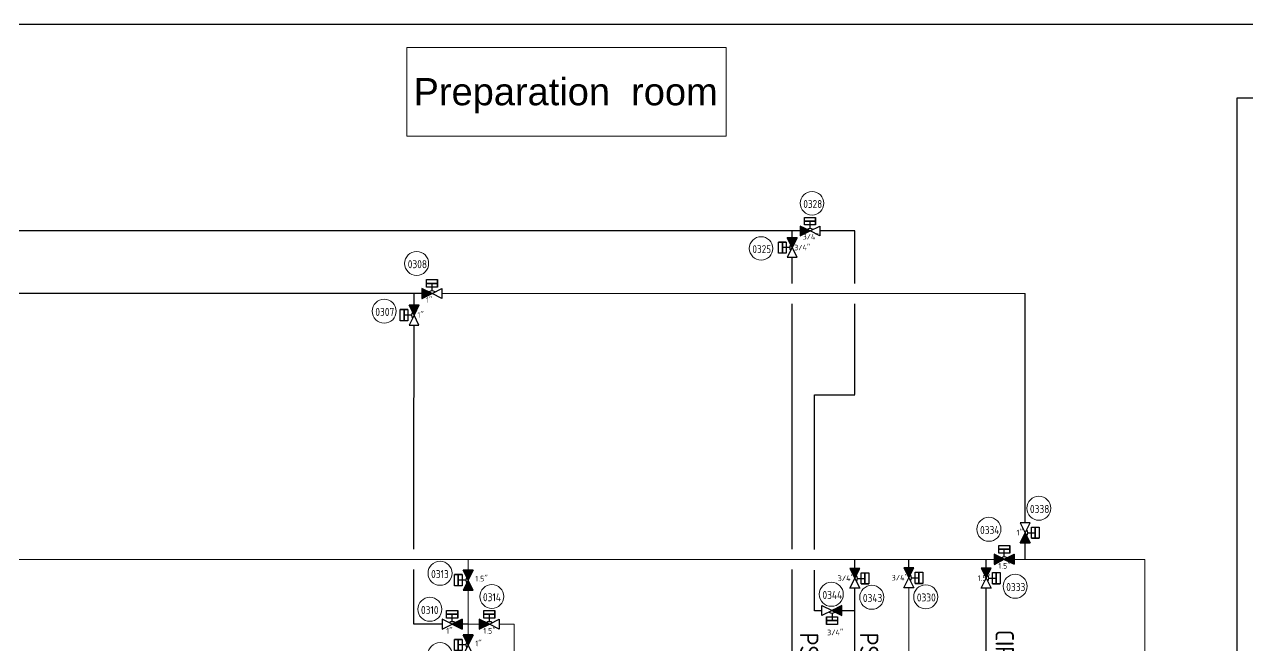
# Model space of a CAD drawing. Header units: millimetres. Extents: x -68339142 to 208, y -167 to 82456658.
# Drawn here: x -68328743 to -68326948, y 82449471 to 82450383 of the extents above; entities that cross this region are included whole.
import ezdxf

# ---------------------------------------------------------------- set-up
doc = ezdxf.new("R2010")
doc.units = ezdxf.units.MM
doc.header["$MEASUREMENT"] = 0
for name, color, linetype in [('WFI', 100, 'Continuous'), ('压缩空气', 130, 'Continuous'), ('排管', 10, 'Continuous')]:
    doc.layers.add(name, color=color, linetype=linetype)
doc.layers.add('图层01注射用水WFI', color=3, linetype='Continuous', lineweight=5)
doc.layers.add('图层32注释层', color=10, linetype='Continuous', lineweight=5)
doc.styles.add('ACGBTS', font='micross.ttf', dxfattribs={"height": 1})
doc.styles.get("Standard").update_dxf_attribs({"font": 'gbenor.shx', "bigfont": 'gbcbig.shx'})

# ---------------------------------------------------------------- blocks, each defined once
blk = doc.blocks.new('*U101')
at = {"color": 0}
for p, q in [((5.6, 11.2), (-5.6, 11.2)), ((-5.6, 11.2), (0, 0)), ((-5.6, -11.2), (0, 0)), ((0, 0), (5.6, 11.2)), ((0, 0), (5.6, -11.2)), ((7, -6.3), (7, 6.3)), ((7, 6.3), (15.5, 6.3)), ((11.2, -6.3), (11.2, 6.3)), ((11.2, 6.3), (11.2, -6.3)), ((15.5, 6.3), (15.5, -6.3)), ((5.6, -11.2), (-5.6, -11.2)), ((2.8, 0), (11.2, 0))]:
    blk.add_line(p, q, dxfattribs=at)
blk.add_lwpolyline([(7, -6.3), (7, -6.3), (15.5, -6.3), (15.5, -6.3)], close=True, dxfattribs=at)
at = {"color": 1, "linetype": 'ByBlock', "lineweight": 9}
blk.add_circle((32.4, -9.1), 13.5, dxfattribs=at)
at = {"color": 0}
blk.add_arc((-2.8, 0), 5.62, 323.1301, 36.8699, dxfattribs=at)
at = {"color": 1, "linetype": 'ByBlock', "lineweight": 9}
for tag, p, height in [('尺寸', (-9.8, -3), 6.3), ('YQJ_NO', (22.4, -14.4), 9)]:
    blk.add_attdef(tag, p, '', height=height, dxfattribs=at)
for tag, p, height, flags in [('YQJ_CODE', (24.7, -6.4), 9, 2), ('YQJ_ITEMID', (12.3, -9.3), 5, 1), ('YQJ_CLASS_NAME', (12.3, -15), 5, 1), ('供电电源', (13.4, -26.4), 5, 1), ('品牌', (13.5, -20.6), 5, 1), ('控制方式', (13.7, -33.1), 5, 1), ('输出信号类型2', (14, -46.4), 5, 1), ('输出信号类型1', (14.2, -39.4), 5, 1)]:
    blk.add_attdef(tag, p, '', height=height, dxfattribs=dict(at, flags=flags))
blk = doc.blocks.new('*U43')
h = blk.add_hatch(color=256)
h.dxf.hatch_style = 1
h.paths.add_polyline_path([(5.625, 11.25), (-5.625, 11.25), (0, 0)])
at = {"color": 0}
for p, q in [((5.625, 11.25), (-5.625, 11.25)), ((-5.625, 11.25), (0, 0)), ((0, 0), (5.625, 11.25))]:
    blk.add_line(p, q, dxfattribs=at)
blk = doc.blocks.new('*U399')
at = {"color": 0}
for p, q in [((5.6, 11.2), (-5.6, 11.2)), ((-5.6, 11.2), (0, 0)), ((-5.6, -11.2), (0, 0)), ((0, 0), (5.6, 11.2)), ((0, 0), (5.6, -11.2)), ((7, -6.3), (7, 6.3)), ((7, 6.3), (15.5, 6.3)), ((11.2, -6.3), (11.2, 6.3)), ((11.2, 6.3), (11.2, -6.3)), ((15.5, 6.3), (15.5, -6.3)), ((5.6, -11.2), (-5.6, -11.2)), ((2.8, 0), (11.2, 0))]:
    blk.add_line(p, q, dxfattribs=at)
blk.add_lwpolyline([(7, -6.3), (7, -6.3), (15.5, -6.3), (15.5, -6.3)], close=True, dxfattribs=at)
at = {"color": 1, "linetype": 'ByBlock', "lineweight": 9}
blk.add_circle((15.2, 27.5), 13.5, dxfattribs=at)
at = {"color": 0}
blk.add_arc((-2.8, 0), 5.62, 323.1301, 36.8699, dxfattribs=at)
at = {"color": 1, "linetype": 'ByBlock', "lineweight": 9}
for tag, p, height in [('YQJ_NO', (5.2, 22.2), 9), ('尺寸', (-9.8, -3), 6.3)]:
    blk.add_attdef(tag, p, '', height=height, dxfattribs=at)
for tag, p, height, flags in [('YQJ_CODE', (7.5, 30.2), 9, 2), ('YQJ_ITEMID', (12.3, -9.3), 5, 1), ('YQJ_CLASS_NAME', (12.3, -15), 5, 1), ('供电电源', (13.4, -26.4), 5, 1), ('品牌', (13.5, -20.6), 5, 1), ('控制方式', (13.7, -33.1), 5, 1), ('输出信号类型2', (14, -46.4), 5, 1), ('输出信号类型1', (14.2, -39.4), 5, 1)]:
    blk.add_attdef(tag, p, '', height=height, dxfattribs=dict(at, flags=flags))
blk = doc.blocks.new('*U44')
h = blk.add_hatch(color=256)
h.dxf.hatch_style = 1
h.paths.add_polyline_path([(-5.625, -11.25), (5.625, -11.25), (0, 0)])
at = {"color": 0}
for p, q in [((0, 0), (-5.625, -11.25)), ((5.625, -11.25), (0, 0)), ((-5.625, -11.25), (5.625, -11.25))]:
    blk.add_line(p, q, dxfattribs=at)
blk = doc.blocks.new('*U317')
at = {"color": 0}
for p, q in [((-15.5, -6.3), (-15.5, 6.3)), ((-11.2, 6.3), (-11.2, -6.3)), ((-11.2, -6.3), (-11.2, 6.3)), ((-7, 6.3), (-7, -6.3)), ((0, 0), (-5.6, 11.2)), ((-5.6, 11.2), (5.6, 11.2)), ((0, 0), (-5.6, -11.2)), ((5.6, 11.2), (0, 0)), ((5.6, -11.2), (0, 0)), ((-7, -6.3), (-15.5, -6.3)), ((-2.8, 0), (-11.2, 0)), ((-5.6, -11.2), (5.6, -11.2))]:
    blk.add_line(p, q, dxfattribs=at)
blk.add_lwpolyline([(-7, 6.3), (-7, 6.3), (-15.5, 6.3), (-15.5, 6.3)], close=True, dxfattribs=at)
at = {"color": 1, "linetype": 'ByBlock', "lineweight": 9}
blk.add_circle((-35.7, -1), 13.5, dxfattribs=at)
at = {"color": 0}
blk.add_arc((2.8, 0), 5.63, 143.1301, 216.8699, dxfattribs=at)
at = {"color": 1, "linetype": 'ByBlock', "lineweight": 9}
for tag, p, height in [('YQJ_NO', (-45.7, -6.3), 9), ('尺寸', (2.4, -3.1), 6.3)]:
    blk.add_attdef(tag, p, '', height=height, dxfattribs=at)
for tag, p, height, flags in [('YQJ_CODE', (-43.4, 1.7), 9, 2), ('YQJ_ITEMID', (12.3, -9.3), 5, 1), ('YQJ_CLASS_NAME', (12.3, -15), 5, 1), ('供电电源', (13.4, -26.4), 5, 1), ('品牌', (13.5, -20.6), 5, 1), ('控制方式', (13.7, -33.1), 5, 1), ('输出信号类型2', (14, -46.4), 5, 1), ('输出信号类型1', (14.2, -39.4), 5, 1)]:
    blk.add_attdef(tag, p, '', height=height, dxfattribs=dict(at, flags=flags))
blk = doc.blocks.new('*U337')
at = {"color": 0}
for p, q in [((-6.3, 7), (-6.3, 15.5)), ((-6.3, 15.5), (6.3, 15.5)), ((-11.3, 5.6), (-11.3, -5.6)), ((-11.3, -5.6), (0, 0)), ((0, 0), (-11.3, 5.6)), ((6.3, 11.2), (-6.3, 11.2)), ((-6.3, 11.2), (6.3, 11.2)), ((6.3, 7), (-6.3, 7)), ((0, 2.8), (0, 11.2)), ((0, 0), (11.2, 5.6)), ((11.2, -5.6), (0, 0)), ((11.2, 5.6), (11.2, -5.6))]:
    blk.add_line(p, q, dxfattribs=at)
blk.add_lwpolyline([(6.3, 7), (6.3, 7), (6.3, 15.5), (6.3, 15.5)], close=True, dxfattribs=at)
at = {"color": 1, "linetype": 'ByBlock', "lineweight": 9}
blk.add_circle((2.2, 31.8), 13.5, dxfattribs=at)
at = {"color": 0}
blk.add_arc((0, -2.8), 5.63, 53.1301, 126.8699, dxfattribs=at)
at = {"color": 1, "linetype": 'ByBlock', "lineweight": 9}
for tag, p, height, flags in [('YQJ_CODE', (-5.5, 34.5), 9, 2), ('YQJ_ITEMID', (12.3, -9.3), 5, 1), ('YQJ_CLASS_NAME', (12.3, -15), 5, 1), ('供电电源', (13.4, -26.4), 5, 1), ('品牌', (13.5, -20.6), 5, 1), ('控制方式', (13.7, -33.1), 5, 1), ('输出信号类型2', (14, -46.4), 5, 1), ('输出信号类型1', (14.2, -39.4), 5, 1)]:
    blk.add_attdef(tag, p, '', height=height, dxfattribs=dict(at, flags=flags))
for tag, p, height in [('YQJ_NO', (-7.8, 26.5), 9), ('尺寸', (-8.6, -9.8), 6.3)]:
    blk.add_attdef(tag, p, '', height=height, dxfattribs=at)
blk = doc.blocks.new('*U338')
h = blk.add_hatch(color=256)
h.dxf.hatch_style = 1
h.paths.add_polyline_path([(-11.3, 5.6), (-11.3, -5.6), (0, 0)])
at = {"color": 0}
for p, q in [((-11.3, 5.6), (-11.3, -5.6)), ((-11.3, -5.6), (0, 0)), ((0, 0), (-11.3, 5.6))]:
    blk.add_line(p, q, dxfattribs=at)
blk = doc.blocks.new('*U387')
at = {"color": 0}
for p, q in [((-15.5, -6.3), (-15.5, 6.3)), ((-11.3, 6.3), (-11.3, -6.3)), ((-11.3, -6.3), (-11.3, 6.3)), ((-2.8, 0), (-11.3, 0)), ((-7, 6.3), (-7, -6.3)), ((0, 0), (-5.6, 11.2)), ((-5.6, 11.2), (5.6, 11.2)), ((0, 0), (-5.6, -11.3)), ((5.6, 11.2), (0, 0)), ((5.6, -11.3), (0, 0)), ((-7, -6.3), (-15.5, -6.3)), ((-5.6, -11.3), (5.6, -11.3))]:
    blk.add_line(p, q, dxfattribs=at)
blk.add_lwpolyline([(-7, 6.3), (-7, 6.3), (-15.5, 6.3), (-15.5, 6.3)], close=True, dxfattribs=at)
at = {"color": 1, "linetype": 'ByBlock', "lineweight": 9}
blk.add_circle((-31.8, 7.7), 13.5, dxfattribs=at)
at = {"color": 0}
blk.add_arc((2.8, 0), 5.63, 143.1301, 216.8699, dxfattribs=at)
at = {"color": 1, "linetype": 'ByBlock', "lineweight": 9}
for tag, p, height, flags in [('YQJ_CODE', (-39.6, 10.3), 9, 2), ('YQJ_ITEMID', (12.3, -9.3), 5, 1), ('YQJ_CLASS_NAME', (12.3, -15), 5, 1), ('供电电源', (13.4, -26.4), 5, 1), ('品牌', (13.5, -20.6), 5, 1), ('控制方式', (13.7, -33.1), 5, 1), ('输出信号类型2', (14, -46.4), 5, 1), ('输出信号类型1', (14.2, -39.4), 5, 1)]:
    blk.add_attdef(tag, p, '', height=height, dxfattribs=dict(at, flags=flags))
for tag, p, height in [('YQJ_NO', (-41.8, 2.3), 9), ('尺寸', (7.9, -1.4), 6.3)]:
    blk.add_attdef(tag, p, '', height=height, dxfattribs=at)
blk = doc.blocks.new('*U275')
at = {"color": 0}
for p, q in [((-15.5, -6.3), (-15.5, 6.3)), ((-11.2, 6.3), (-11.2, -6.3)), ((-11.2, -6.3), (-11.2, 6.3)), ((-2.8, 0), (-11.2, 0)), ((-7, 6.3), (-7, -6.3)), ((0, 0), (-5.6, 11.2)), ((-5.6, 11.2), (5.6, 11.2)), ((0, 0), (-5.6, -11.2)), ((5.6, 11.2), (0, 0)), ((5.6, -11.2), (0, 0)), ((-7, -6.3), (-15.5, -6.3)), ((-5.6, -11.2), (5.6, -11.2))]:
    blk.add_line(p, q, dxfattribs=at)
blk.add_lwpolyline([(-7, 6.3), (-7, 6.3), (-15.5, 6.3), (-15.5, 6.3)], close=True, dxfattribs=at)
at = {"color": 1, "linetype": 'ByBlock', "lineweight": 9}
blk.add_circle((-33.5, 4.4), 13.5, dxfattribs=at)
at = {"color": 0}
blk.add_arc((2.8, 0), 5.62, 143.1301, 216.8699, dxfattribs=at)
at = {"color": 1, "linetype": 'ByBlock', "lineweight": 9}
for tag, p, height, flags in [('YQJ_CODE', (-41.2, 7.1), 9, 2), ('YQJ_ITEMID', (12.3, -9.3), 5, 1), ('YQJ_CLASS_NAME', (12.3, -15), 5, 1), ('供电电源', (13.4, -26.4), 5, 1), ('品牌', (13.5, -20.6), 5, 1), ('控制方式', (13.7, -33.1), 5, 1), ('输出信号类型2', (14, -46.4), 5, 1), ('输出信号类型1', (14.2, -39.4), 5, 1)]:
    blk.add_attdef(tag, p, '', height=height, dxfattribs=dict(at, flags=flags))
for tag, p, height in [('YQJ_NO', (-43.5, -0.9), 9), ('尺寸', (3.7, -3), 6.3)]:
    blk.add_attdef(tag, p, '', height=height, dxfattribs=at)
blk = doc.blocks.new('*U373')
at = {"color": 0}
for p, q in [((-6.3, 7), (-6.3, 15.5)), ((-6.3, 15.5), (6.3, 15.5)), ((-11.3, 5.6), (-11.3, -5.6)), ((-11.3, -5.6), (0, 0)), ((0, 0), (-11.3, 5.6)), ((6.3, 11.2), (-6.3, 11.2)), ((-6.3, 11.2), (6.3, 11.2)), ((6.3, 7), (-6.3, 7)), ((0, 2.8), (0, 11.2)), ((0, 0), (11.2, 5.6)), ((11.2, -5.6), (0, 0)), ((11.2, 5.6), (11.2, -5.6))]:
    blk.add_line(p, q, dxfattribs=at)
blk.add_lwpolyline([(6.3, 7), (6.3, 7), (6.3, 15.5), (6.3, 15.5)], close=True, dxfattribs=at)
at = {"color": 1, "linetype": 'ByBlock', "lineweight": 9}
blk.add_circle((-25.2, 16.8), 13.5, dxfattribs=at)
at = {"color": 0}
blk.add_arc((0, -2.8), 5.62, 53.1301, 126.8699, dxfattribs=at)
at = {"color": 1, "linetype": 'ByBlock', "lineweight": 9}
for tag, p, height, flags in [('YQJ_CODE', (-32.9, 19.5), 9, 2), ('YQJ_ITEMID', (12.3, -9.3), 5, 1), ('YQJ_CLASS_NAME', (12.3, -15), 5, 1), ('供电电源', (13.4, -26.4), 5, 1), ('品牌', (13.5, -20.6), 5, 1), ('控制方式', (13.7, -33.1), 5, 1), ('输出信号类型2', (14, -46.4), 5, 1), ('输出信号类型1', (14.2, -39.4), 5, 1)]:
    blk.add_attdef(tag, p, '', height=height, dxfattribs=dict(at, flags=flags))
for tag, p, height in [('YQJ_NO', (-35.2, 11.5), 9), ('尺寸', (-6.8, -10.6), 6.3)]:
    blk.add_attdef(tag, p, '', height=height, dxfattribs=at)
blk = doc.blocks.new('*U108')
h = blk.add_hatch(color=256)
h.dxf.hatch_style = 1
h.paths.add_polyline_path([(11.2, -5.6), (11.2, 5.6), (0, 0)])
at = {"color": 0}
for p, q in [((11.2, 5.6), (0, 0)), ((0, 0), (11.2, -5.6)), ((11.2, -5.6), (11.2, 5.6))]:
    blk.add_line(p, q, dxfattribs=at)
blk = doc.blocks.new('*U374')
at = {"color": 0}
for p, q in [((-6.3, 7), (-6.3, 15.5)), ((-6.3, 15.5), (6.3, 15.5)), ((-11.3, 5.6), (-11.3, -5.6)), ((-11.3, -5.6), (0, 0)), ((0, 0), (-11.3, 5.6)), ((6.3, 11.2), (-6.3, 11.2)), ((-6.3, 11.2), (6.3, 11.2)), ((6.3, 7), (-6.3, 7)), ((0, 2.8), (0, 11.2)), ((0, 0), (11.2, 5.6)), ((11.2, -5.6), (0, 0)), ((11.2, 5.6), (11.2, -5.6))]:
    blk.add_line(p, q, dxfattribs=at)
blk.add_lwpolyline([(6.3, 7), (6.3, 7), (6.3, 15.5), (6.3, 15.5)], close=True, dxfattribs=at)
at = {"color": 1, "linetype": 'ByBlock', "lineweight": 9}
blk.add_circle((2.8, 31.2), 13.5, dxfattribs=at)
at = {"color": 0}
blk.add_arc((0, -2.8), 5.62, 53.1301, 126.8699, dxfattribs=at)
at = {"color": 1, "linetype": 'ByBlock', "lineweight": 9}
for tag, p, height, flags in [('YQJ_CODE', (-4.9, 33.9), 9, 2), ('YQJ_ITEMID', (12.3, -9.3), 5, 1), ('YQJ_CLASS_NAME', (12.3, -15), 5, 1), ('供电电源', (13.4, -26.4), 5, 1), ('品牌', (13.5, -20.6), 5, 1), ('控制方式', (13.7, -33.1), 5, 1), ('输出信号类型2', (14, -46.4), 5, 1), ('输出信号类型1', (14.2, -39.4), 5, 1)]:
    blk.add_attdef(tag, p, '', height=height, dxfattribs=dict(at, flags=flags))
for tag, p, height in [('YQJ_NO', (-7.2, 25.9), 9), ('尺寸', (-6.8, -10.6), 6.3)]:
    blk.add_attdef(tag, p, '', height=height, dxfattribs=at)
blk = doc.blocks.new('*U375')
h = blk.add_hatch(color=256)
h.dxf.hatch_style = 1
h.paths.add_polyline_path([(-11.3, 5.6), (-11.3, -5.6), (0, 0)])
at = {"color": 0}
for p, q in [((-11.3, 5.6), (-11.3, -5.6)), ((-11.3, -5.6), (0, 0)), ((0, 0), (-11.3, 5.6))]:
    blk.add_line(p, q, dxfattribs=at)
blk = doc.blocks.new('*U388')
at = {"color": 0}
for p, q in [((-15.5, -6.3), (-15.5, 6.3)), ((-11.3, 6.3), (-11.3, -6.3)), ((-11.3, -6.3), (-11.3, 6.3)), ((-2.8, 0), (-11.3, 0)), ((-7, 6.3), (-7, -6.3)), ((0, 0), (-5.6, 11.2)), ((-5.6, 11.2), (5.6, 11.2)), ((0, 0), (-5.6, -11.3)), ((5.6, 11.2), (0, 0)), ((5.6, -11.3), (0, 0)), ((-7, -6.3), (-15.5, -6.3)), ((-5.6, -11.3), (5.6, -11.3))]:
    blk.add_line(p, q, dxfattribs=at)
blk.add_lwpolyline([(-7, 6.3), (-7, 6.3), (-15.5, 6.3), (-15.5, 6.3)], close=True, dxfattribs=at)
at = {"color": 1, "linetype": 'ByBlock', "lineweight": 9}
blk.add_circle((-31.8, -10.9), 13.5, dxfattribs=at)
at = {"color": 0}
blk.add_arc((2.8, 0), 5.63, 143.1301, 216.8699, dxfattribs=at)
at = {"color": 1, "linetype": 'ByBlock', "lineweight": 9}
for tag, p, height, flags in [('YQJ_CODE', (-39.5, -8.2), 9, 2), ('YQJ_ITEMID', (12.3, -9.3), 5, 1), ('YQJ_CLASS_NAME', (12.3, -15), 5, 1), ('供电电源', (13.4, -26.4), 5, 1), ('品牌', (13.5, -20.6), 5, 1), ('控制方式', (13.7, -33.1), 5, 1), ('输出信号类型2', (14, -46.4), 5, 1), ('输出信号类型1', (14.2, -39.4), 5, 1)]:
    blk.add_attdef(tag, p, '', height=height, dxfattribs=dict(at, flags=flags))
for tag, p, height in [('尺寸', (7.9, -1.4), 6.3), ('YQJ_NO', (-41.8, -16.2), 9)]:
    blk.add_attdef(tag, p, '', height=height, dxfattribs=at)
blk = doc.blocks.new('*U380')
at = {"color": 0}
for p, q in [((5.6, 11.2), (-5.6, 11.2)), ((-5.6, 11.2), (0, 0)), ((-5.6, -11.2), (0, 0)), ((0, 0), (5.6, 11.2)), ((0, 0), (5.6, -11.2)), ((7, -6.3), (7, 6.3)), ((7, 6.3), (15.5, 6.3)), ((11.2, -6.3), (11.2, 6.3)), ((11.2, 6.3), (11.2, -6.3)), ((15.5, 6.3), (15.5, -6.3)), ((5.6, -11.2), (-5.6, -11.2)), ((2.8, 0), (11.2, 0))]:
    blk.add_line(p, q, dxfattribs=at)
blk.add_lwpolyline([(7, -6.3), (7, -6.3), (15.5, -6.3), (15.5, -6.3)], close=True, dxfattribs=at)
at = {"color": 1, "linetype": 'ByBlock', "lineweight": 9}
blk.add_circle((18.9, -21.3), 13.5, dxfattribs=at)
at = {"color": 0}
blk.add_arc((-2.8, 0), 5.62, 323.1301, 36.8699, dxfattribs=at)
at = {"color": 1, "linetype": 'ByBlock', "lineweight": 9}
for tag, p, height in [('尺寸', (-19.5, -3), 6.3), ('YQJ_NO', (8.9, -26.6), 9)]:
    blk.add_attdef(tag, p, '', height=height, dxfattribs=at)
for tag, p, height, flags in [('YQJ_CODE', (11.2, -18.6), 9, 2), ('YQJ_ITEMID', (12.3, -9.3), 5, 1), ('YQJ_CLASS_NAME', (12.3, -15), 5, 1), ('供电电源', (13.4, -26.4), 5, 1), ('品牌', (13.5, -20.6), 5, 1), ('控制方式', (13.7, -33.1), 5, 1), ('输出信号类型2', (14, -46.4), 5, 1), ('输出信号类型1', (14.2, -39.4), 5, 1)]:
    blk.add_attdef(tag, p, '', height=height, dxfattribs=dict(at, flags=flags))
blk = doc.blocks.new('*U314')
at = {"color": 0}
for p, q in [((-6.3, 7), (-6.3, 15.5)), ((-6.3, 15.5), (6.3, 15.5)), ((-11.3, 5.6), (-11.3, -5.6)), ((-11.3, -5.6), (0, 0)), ((0, 0), (-11.3, 5.6)), ((6.3, 11.2), (-6.3, 11.2)), ((-6.3, 11.2), (6.3, 11.2)), ((6.3, 7), (-6.3, 7)), ((0, 2.8), (0, 11.2)), ((0, 0), (11.2, 5.6)), ((11.2, -5.6), (0, 0)), ((11.2, 5.6), (11.2, -5.6))]:
    blk.add_line(p, q, dxfattribs=at)
blk.add_lwpolyline([(6.3, 7), (6.3, 7), (6.3, 15.5), (6.3, 15.5)], close=True, dxfattribs=at)
at = {"color": 1, "linetype": 'ByBlock', "lineweight": 9}
blk.add_circle((-17.3, 33.7), 13.5, dxfattribs=at)
at = {"color": 0}
blk.add_arc((0, -2.8), 5.62, 53.1301, 126.8699, dxfattribs=at)
at = {"color": 1, "linetype": 'ByBlock', "lineweight": 9}
for tag, p, height, flags in [('YQJ_CODE', (-25, 36.4), 9, 2), ('YQJ_ITEMID', (12.3, -9.3), 5, 1), ('YQJ_CLASS_NAME', (12.3, -15), 5, 1), ('供电电源', (13.4, -26.4), 5, 1), ('品牌', (13.5, -20.6), 5, 1), ('控制方式', (13.7, -33.1), 5, 1), ('输出信号类型2', (14, -46.4), 5, 1), ('输出信号类型1', (14.2, -39.4), 5, 1)]:
    blk.add_attdef(tag, p, '', height=height, dxfattribs=dict(at, flags=flags))
for tag, p, height in [('YQJ_NO', (-27.3, 28.4), 9), ('尺寸', (-6.8, -10.6), 6.3)]:
    blk.add_attdef(tag, p, '', height=height, dxfattribs=at)
blk = doc.blocks.new('*U404')
h = blk.add_hatch(color=256)
h.dxf.hatch_style = 1
h.paths.add_polyline_path([(-11.3, 5.6), (-11.2, -5.7), (0, 0)])
at = {"color": 0}
for p, q in [((0, 0), (-11.3, 5.6)), ((-11.3, 5.6), (-11.2, -5.7)), ((-11.2, -5.7), (0, 0))]:
    blk.add_line(p, q, dxfattribs=at)
blk = doc.blocks.new('*U405')
h = blk.add_hatch(color=256)
h.dxf.hatch_style = 1
h.paths.add_polyline_path([(11.2, -5.6), (11.3, 5.6), (0, 0)])
at = {"color": 0}
for p, q in [((11.3, 5.6), (0, 0)), ((0, 0), (11.2, -5.6)), ((11.2, -5.6), (11.3, 5.6))]:
    blk.add_line(p, q, dxfattribs=at)
blk = doc.blocks.new('*U568')
at = {"color": 0}
for p, q in [((-11.3, -5.6), (-11.3, 5.6)), ((-11.3, 5.6), (0, 0)), ((0, 0), (-11.3, -5.6)), ((11.2, 5.6), (0, 0)), ((0, 0), (11.2, -5.6)), ((11.2, -5.6), (11.2, 5.6)), ((-6.3, -7), (6.3, -7)), ((-6.3, -11.3), (6.3, -11.3)), ((6.3, -11.3), (-6.3, -11.3)), ((0, -2.8), (0, -11.3)), ((6.3, -7), (6.3, -15.5)), ((6.3, -15.5), (-6.3, -15.5))]:
    blk.add_line(p, q, dxfattribs=at)
blk.add_lwpolyline([(-6.3, -7), (-6.3, -7), (-6.3, -15.5), (-6.3, -15.5)], close=True, dxfattribs=at)
at = {"color": 1, "linetype": 'ByBlock', "lineweight": 9}
blk.add_circle((-0.8, 18.3), 13.5, dxfattribs=at)
at = {"color": 0}
blk.add_arc((0, 2.8), 5.62, 233.1301, 306.8699, dxfattribs=at)
at = {"color": 1, "linetype": 'ByBlock', "lineweight": 9}
for tag, p, height, flags in [('YQJ_CODE', (-8.5, 21), 9, 2), ('YQJ_ITEMID', (12.3, -9.3), 5, 1), ('YQJ_CLASS_NAME', (12.3, -15), 5, 1), ('供电电源', (13.4, -26.4), 5, 1), ('品牌', (13.5, -20.6), 5, 1), ('控制方式', (13.7, -33.1), 5, 1), ('输出信号类型2', (14, -46.4), 5, 1), ('输出信号类型1', (14.2, -39.4), 5, 1)]:
    blk.add_attdef(tag, p, '', height=height, dxfattribs=dict(at, flags=flags))
for tag, p, height in [('YQJ_NO', (-10.8, 13), 9), ('尺寸', (-5.7, -27.8), 6.3)]:
    blk.add_attdef(tag, p, '', height=height, dxfattribs=at)

msp = doc.modelspace()

# ---------------------------------------------------------------- linework, layer by layer
at = {"color": 4}
for p, q in [((-68325553.56274, 82450382.68559), (-68329357.58323, 82450382.69454)), ((-68327604.39204, 82450079.67118), (-68329368.24376, 82450079.67118)), ((-68327616.37653, 82450055.29259), (-68327616.37653, 82450079.67693)), ((-68327590.00962, 82450079.67118), (-68327590.0306, 82450079.67118)), ((-68327524.2566, 82450079.67118), (-68327575.64819, 82450079.67118)), ((-68327524.2566, 82450002.61118), (-68327524.2566, 82450079.67118)), ((-68327616.37653, 82450002.64601), (-68327616.37653, 82450040.92082)), ((-68327616.37653, 82449728.28556), (-68327616.37653, 82449972.64601)), ((-68327524.2566, 82449839.75873), (-68327524.2566, 82449972.61118)), ((-68327583.81989, 82449611.95903), (-68327583.81989, 82449838.96479)), ((-68327583.81989, 82449838.96479), (-68327524.2566, 82449838.96479)), ((-68327616.37653, 82449612.69043), (-68327616.37653, 82449728.28556)), ((-68327524.2566, 82449584.4719), (-68327524.2566, 82449597.73547)), ((-68327616.29996, 82448896.20054), (-68327616.37653, 82449582.69166)), ((-68327583.81989, 82449522.38801), (-68327583.81989, 82449581.95903)), ((-68327524.2566, 82448446.95488), (-68327524.2566, 82449555.12035)), ((-68327572.51721, 82449522.38801), (-68327583.81989, 82449522.38801)), ((-68327524.2566, 82449522.38801), (-68327558.14995, 82449522.38801))]:
    msp.add_line(p, q, dxfattribs=at)
for p, q in [((-68326963.08818, 82450275.0377), (-68326619.98589, 82450275.0377)), ((-68326963.08818, 82448138.34273), (-68326963.08818, 82450275.0377))]:
    msp.add_line(p, q)
at = {"color": 3}
for p, q in [((-68328159.53509, 82449987.83591), (-68329372.15856, 82449988.22251)), ((-68328171.30575, 82449970.79857), (-68328171.29993, 82449987.81187)), ((-68328144.6139, 82449987.83115), (-68328145.10517, 82449987.83131)), ((-68327274.21702, 82449987.55366), (-68328130.18392, 82449987.82655)), ((-68327274.21702, 82449728.17635), (-68327274.21702, 82449987.74949)), ((-68328171.31077, 82449956.12172), (-68328171.31077, 82449956.12387)), ((-68328171.38862, 82449728.4627), (-68328171.31579, 82449941.44702)), ((-68328171.42815, 82449612.86003), (-68328171.38862, 82449728.4627)), ((-68327274.21702, 82449651.47261), (-68327274.21702, 82449728.17635)), ((-68327274.21702, 82449597.81231), (-68327274.21702, 82449622.12107)), ((-68329372.15856, 82449598.27837), (-68327319.70385, 82449597.67537)), ((-68327445.06707, 82449585.26583), (-68327445.06707, 82449597.7122)), ((-68327331.46832, 82449584.66448), (-68327331.46832, 82449597.73769)), ((-68328171.43841, 82449502.48861), (-68328171.43841, 82449582.86003)), ((-68327331.46833, 82449401.53983), (-68327331.46832, 82449555.31294)), ((-68328129.8706, 82449502.48861), (-68328171.46589, 82449502.48861)), ((-68328091.67131, 82449502.48861), (-68328115.19552, 82449502.48861))]:
    msp.add_line(p, q, dxfattribs=at)
at = {"layer": 'WFI', "color": 3, "lineweight": 9}
for p, q in [((-68328091.67131, 82449567.17503), (-68328091.67131, 82449597.61224)), ((-68328091.67131, 82449486.72717), (-68328091.67131, 82449552.49925)), ((-68328091.67131, 82449502.48861), (-68328060.76613, 82449502.48861)), ((-68328046.09104, 82449502.48861), (-68328024.36937, 82449502.48861)), ((-68328024.36937, 82449453.97417), (-68328024.36937, 82449502.48861))]:
    msp.add_line(p, q, dxfattribs=at)
at = {"layer": '图层01注射用水WFI', "color": 3, "lineweight": 9}
for p, q in [((-68327445.06707, 82449597.7122), (-68327445.06707, 82449585.26583)), ((-68327445.06707, 82449555.91429), (-68327445.06708, 82449444.25228))]:
    msp.add_line(p, q, dxfattribs=at)
at = {"layer": '图层32注释层', "color": 2, "lineweight": 9}
msp.add_lwpolyline([(-68328182.07368, 82450348.8385), (-68327713.0388, 82450348.8385), (-68327713.0388, 82450218.99796), (-68328182.07368, 82450218.99796)], close=True, dxfattribs=at)
at = {"layer": '排管', "lineweight": 9}
for p, q in [((-68327305.32779, 82449597.67115), (-68327304.72802, 82449597.67097)), ((-68327290.59263, 82449597.66682), (-68327098.97655, 82449597.61052)), ((-68327098.97655, 82449597.61052), (-68327098.97402, 82448143.36584))]:
    msp.add_line(p, q, dxfattribs=at)

# ---------------------------------------------------------------- block references
ref = msp.add_blockref('*U337', (-68327590.02011, 82450079.66594), dxfattribs=dict(xscale=1.277504460777601, yscale=1.277504460777601, zscale=1.277504460777601))
ref.add_attrib('YQJ_NO', '0328', (-68327599.96587, 82450113.47005), dxfattribs={"color": 1, "linetype": 'ByBlock', "lineweight": 9, "height": 11.49754})
ref.add_attrib('尺寸', '3/4"', (-68327601.01562, 82450067.12215), dxfattribs={"color": 1, "linetype": 'ByBlock', "lineweight": 9, "height": 8.048278})
for name, p, xscale, yscale, zscale in [('*U338', (-68327590.01992, 82450079.66594), 1.277504460777601, 1.277504460777601, 1.277504460777601), ('*U43', (-68327616.37641, 82450055.29275), 1.277504460777601, 1.277504460777601, 1.277504460777601), ('*U404', (-68328144.85969, 82449987.95405), 1.304513100000001, 1.304513100000001, 1.304513100000001), ('*U43', (-68328171.31023, 82449956.1228), 1.304513100000001, 1.304513100000001, 1.304513100000001), ('*U44', (-68327274.21702, 82449636.79684), 1.304513100000001, 1.304513100000001, 1.304513100000001), ('*U404', (-68327305.02808, 82449597.821), 1.304513100000001, 1.304513100000001, 1.304513100000001), ('*U405', (-68327305.26839, 82449597.70085), 1.304513100000001, 1.304513100000001, 1.304513100000001), ('*U43', (-68328091.67131, 82449567.17503), 1.304513100000001, 1.304513100000001, 1.304513100000001), ('*U43', (-68327524.2566, 82449569.79612), 1.304513100000001, 1.304513100000001, 1.304513100000001), ('*U43', (-68327445.06707, 82449570.59006), 1.304513100000001, 1.304513100000001, 1.304513100000001), ('*U43', (-68327331.46832, 82449569.98871), 1.304513100000001, 1.304513100000001, 1.304513100000001), ('*U44', (-68328091.67131, 82449567.17502), 1.304513100000001, 1.304513100000001, 1.304513100000001), ('*U405', (-68327558.08175, 82449522.42211), 1.304513100000001, 1.304513100000001, 1.304513100000001), ('*U108', (-68328115.19483, 82449502.48826), 1.304513100000001, 1.304513100000001, 1.304513100000001), ('*U375', (-68328060.76682, 82449502.48826), 1.304513100000001, 1.304513100000001, 1.304513100000001), ('*U43', (-68328091.67131, 82449472.0514), 1.304513100000001, 1.304513100000001, 1.304513100000001)]:
    msp.add_blockref(name, p, dxfattribs=dict(xscale=xscale, yscale=yscale, zscale=zscale))
ref = msp.add_blockref('*U317', (-68327616.37661, 82450055.29275), dxfattribs=dict(xscale=1.277504460777601, yscale=1.277504460777601, zscale=1.277504460777601))
ref.add_attrib('YQJ_NO', '0325', (-68327674.71469, 82450047.25043), dxfattribs={"color": 1, "linetype": 'ByBlock', "lineweight": 9, "height": 11.49754})
ref.add_attrib('尺寸', '3/4"', (-68327613.33418, 82450051.28782), dxfattribs={"color": 1, "linetype": 'ByBlock', "lineweight": 9, "height": 8.048278})
ref = msp.add_blockref('*U314', (-68328144.85969, 82449987.95405), dxfattribs=dict(xscale=1.304513100000001, yscale=1.304513100000001, zscale=1.304513100000001))
ref.add_attrib('YQJ_NO', '0308', (-68328180.5084, 82450024.99258), dxfattribs={"color": 1, "linetype": 'ByBlock', "lineweight": 9, "height": 11.740618})
ref.add_attrib('尺寸', '1"', (-68328153.71874, 82449974.13622), dxfattribs={"color": 1, "linetype": 'ByBlock', "lineweight": 9, "height": 8.218433})
ref = msp.add_blockref('*U275', (-68328171.31023, 82449956.1228), dxfattribs=dict(xscale=1.304513100000001, yscale=1.304513100000001, zscale=1.304513100000001))
ref.add_attrib('YQJ_NO', '0307', (-68328228.07033, 82449954.92457), dxfattribs={"color": 1, "linetype": 'ByBlock', "lineweight": 9, "height": 11.740618})
ref.add_attrib('尺寸', '1"', (-68328166.43604, 82449952.19673), dxfattribs={"color": 1, "linetype": 'ByBlock', "lineweight": 9, "height": 8.218433})
ref = msp.add_blockref('*U399', (-68327274.21702, 82449636.79684), dxfattribs=dict(xscale=1.304513100000001, yscale=1.304513100000001, zscale=1.304513100000001))
ref.add_attrib('YQJ_NO', '0338', (-68327267.4333, 82449665.72965), dxfattribs={"color": 1, "linetype": 'ByBlock', "lineweight": 9, "height": 11.740618})
ref.add_attrib('尺寸', '1"', (-68327286.9864, 82449632.87078), dxfattribs={"color": 1, "linetype": 'ByBlock', "lineweight": 9, "height": 8.218433})
ref = msp.add_blockref('*U314', (-68327305.02808, 82449597.821), dxfattribs=dict(xscale=1.304513100000001, yscale=1.304513100000001, zscale=1.304513100000001))
ref.add_attrib('YQJ_NO', '0334', (-68327340.67679, 82449634.85954), dxfattribs={"color": 1, "linetype": 'ByBlock', "lineweight": 9, "height": 11.740618})
ref.add_attrib('尺寸', '1.5"', (-68327313.88713, 82449584.00318), dxfattribs={"color": 1, "linetype": 'ByBlock', "lineweight": 9, "height": 8.218433})
ref = msp.add_blockref('*U387', (-68328091.67131, 82449567.17503), dxfattribs=dict(xscale=1.304513100000001, yscale=1.304513100000001, zscale=1.304513100000001))
ref.add_attrib('YQJ_NO', '0313', (-68328146.24497, 82449570.20525), dxfattribs={"color": 1, "linetype": 'ByBlock', "lineweight": 9, "height": 11.740618})
ref.add_attrib('尺寸', '1.5"', (-68328081.40152, 82449565.30214), dxfattribs={"color": 1, "linetype": 'ByBlock', "lineweight": 9, "height": 8.218433})
ref = msp.add_blockref('*U380', (-68327524.2566, 82449569.79612), dxfattribs=dict(xscale=1.304513100000001, yscale=1.304513100000001, zscale=1.304513100000001))
ref.add_attrib('YQJ_NO', '0343', (-68327512.59376, 82449535.0606), dxfattribs={"color": 1, "linetype": 'ByBlock', "lineweight": 9, "height": 11.740618})
ref.add_attrib('尺寸', '3/4"', (-68327549.67051, 82449565.87006), dxfattribs={"color": 1, "linetype": 'ByBlock', "lineweight": 9, "height": 8.218433})
ref = msp.add_blockref('*U380', (-68327445.06707, 82449570.59006), dxfattribs=dict(xscale=1.304513100000001, yscale=1.304513100000001, zscale=1.304513100000001))
ref.add_attrib('YQJ_NO', '0330', (-68327433.40422, 82449535.85454), dxfattribs={"color": 1, "linetype": 'ByBlock', "lineweight": 9, "height": 11.740618})
ref.add_attrib('尺寸', '3/4"', (-68327470.48098, 82449566.664), dxfattribs={"color": 1, "linetype": 'ByBlock', "lineweight": 9, "height": 8.218433})
ref = msp.add_blockref('*U101', (-68327331.46832, 82449569.98871), dxfattribs=dict(xscale=1.304513100000001, yscale=1.304513100000001, zscale=1.304513100000001))
ref.add_attrib('YQJ_NO', '0333', (-68327302.19455, 82449551.17956), dxfattribs={"color": 1, "linetype": 'ByBlock', "lineweight": 9, "height": 11.740618})
ref.add_attrib('尺寸', '1.5"', (-68327344.2377, 82449566.06265), dxfattribs={"color": 1, "linetype": 'ByBlock', "lineweight": 9, "height": 8.218433})
ref = msp.add_blockref('*U374', (-68328060.76682, 82449502.48826), dxfattribs=dict(xscale=1.304513100000001, yscale=1.304513100000001, zscale=1.304513100000001))
ref.add_attrib('YQJ_NO', '0314', (-68328070.12414, 82449536.22805), dxfattribs={"color": 1, "linetype": 'ByBlock', "lineweight": 9, "height": 11.740618})
ref.add_attrib('尺寸', '1.5"', (-68328069.62586, 82449488.67044), dxfattribs={"color": 1, "linetype": 'ByBlock', "lineweight": 9, "height": 8.218433})
ref = msp.add_blockref('*U568', (-68327557.84144, 82449522.54227), dxfattribs=dict(xscale=1.304513100000001, yscale=1.304513100000001, zscale=1.304513100000001))
ref.add_attrib('YQJ_NO', '0344', (-68327571.90893, 82449539.51431), dxfattribs={"color": 1, "linetype": 'ByBlock', "lineweight": 9, "height": 11.740618})
ref.add_attrib('尺寸', '3/4"', (-68327565.21207, 82449486.29325), dxfattribs={"color": 1, "linetype": 'ByBlock', "lineweight": 9, "height": 8.218433})
ref = msp.add_blockref('*U373', (-68328115.19483, 82449502.48826), dxfattribs=dict(xscale=1.304513100000001, yscale=1.304513100000001, zscale=1.304513100000001))
ref.add_attrib('YQJ_NO', '0310', (-68328161.10076, 82449517.45549), dxfattribs={"color": 1, "linetype": 'ByBlock', "lineweight": 9, "height": 11.740618})
ref.add_attrib('尺寸', '1"', (-68328124.05388, 82449488.67044), dxfattribs={"color": 1, "linetype": 'ByBlock', "lineweight": 9, "height": 8.218433})
ref = msp.add_blockref('*U388', (-68328091.67131, 82449472.0514), dxfattribs=dict(xscale=1.304513100000001, yscale=1.304513100000001, zscale=1.304513100000001))
ref.add_attrib('YQJ_NO', '0312', (-68328146.22725, 82449450.93188), dxfattribs={"color": 1, "linetype": 'ByBlock', "lineweight": 9, "height": 11.740618})
ref.add_attrib('尺寸', '1"', (-68328081.40152, 82449470.17851), dxfattribs={"color": 1, "linetype": 'ByBlock', "lineweight": 9, "height": 8.218433})

# ---------------------------------------------------------------- texts
at = {"color": 3, "insert": (-68327304.51918, 82449253.67212), "char_height": 26.99268, "attachment_point": 5, "rotation": 270}
msp.add_mtext('CIP/PS/CA/N2-1.5"-BPE-316L-SF4', dxfattribs=at)
at = {"layer": '压缩空气', "lineweight": 9, "char_height": 26.99268, "attachment_point": 5, "rotation": 270}
for insert in [(-68327591.55688, 82449271.82724), (-68327503.48411, 82449271.81921)]:
    msp.add_mtext('PS/CA/N2-3/4"-BPE-316L-SF4', dxfattribs=dict(at, insert=insert))
at = {"layer": '图层32注释层', "color": 2, "lineweight": 9, "insert": (-68328271.53289, 82450304.02399), "char_height": 36.0756919, "attachment_point": 1, "style": 'ACGBTS'}
msp.add_mtext('      {\\H1.10684x; Preparation  room}', dxfattribs=at)

doc.saveas('drawing.dxf')
